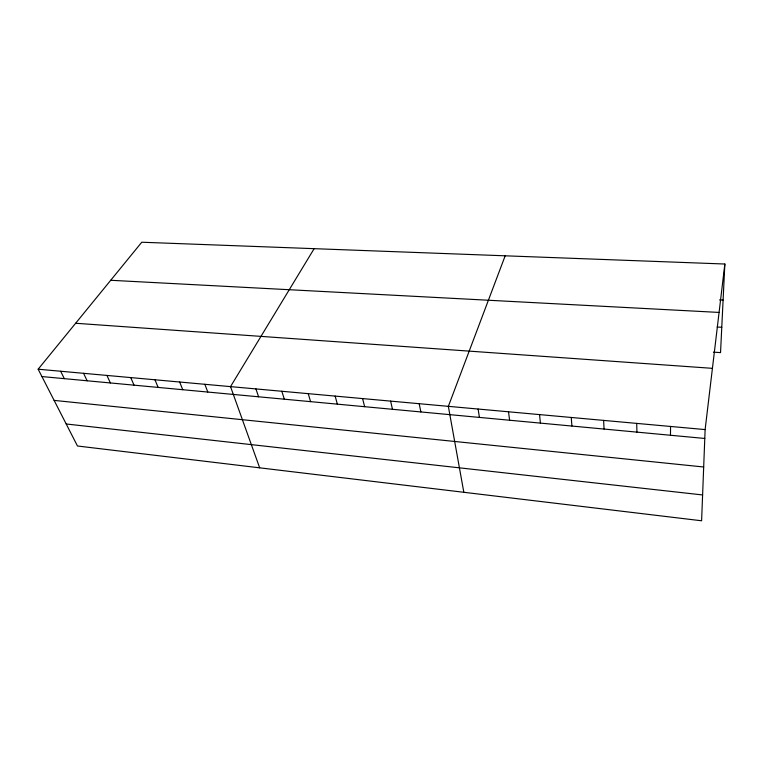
<?xml version="1.0" encoding="UTF-8"?>
<svg xmlns="http://www.w3.org/2000/svg" width="763" height="763" viewBox="0 0 763 763"><rect width="100%" height="100%" fill="white"/><g stroke="black" fill="none" stroke-linecap="round" stroke-linejoin="round"><path stroke-width="1.14" d="M670.477 435.253L670.553 426.46M724.85 264.017L705.126 429.588L701.607 520.776L77.473 446.002L38.15 369.206L141.765 242.224L724.85 264.017L720.539 352.611L713.424 352.144M505.173 255.805L448.348 406.345L463.828 492.288M314.146 248.671L230.521 386.622L259.668 467.824M719.538 299.916L723.095 300.088M110.711 280.279L719.08 312.429M717.134 327.022L721.769 327.289M75.642 323.264L712.423 368.338M38.15 369.206L705.126 429.588M41.917 376.56L704.783 438.458M54.116 400.394L703.686 466.994M66.2 423.98L702.609 494.949M60.659 371.247L64.321 378.658M83.577 373.317L87.135 380.785M106.934 375.434L110.377 382.959M130.721 377.59L134.05 385.162M154.956 379.783L158.16 387.423M179.667 382.015L182.738 389.712M204.846 384.294L207.794 392.048M255.929 388.92L258.59 396.798M281.824 391.266L284.341 399.202M308.223 393.66L310.589 401.653M335.148 396.092L337.351 404.152M362.597 398.582L364.638 406.698M390.608 401.119L392.478 409.302M419.183 403.703L420.871 411.953M478.115 409.035L479.422 417.418M508.511 411.791L509.608 420.232M539.546 414.595L540.423 423.112M571.249 417.466L571.907 426.05M603.628 420.403L604.058 429.054M636.724 423.398L636.905 432.125"/></g></svg>
